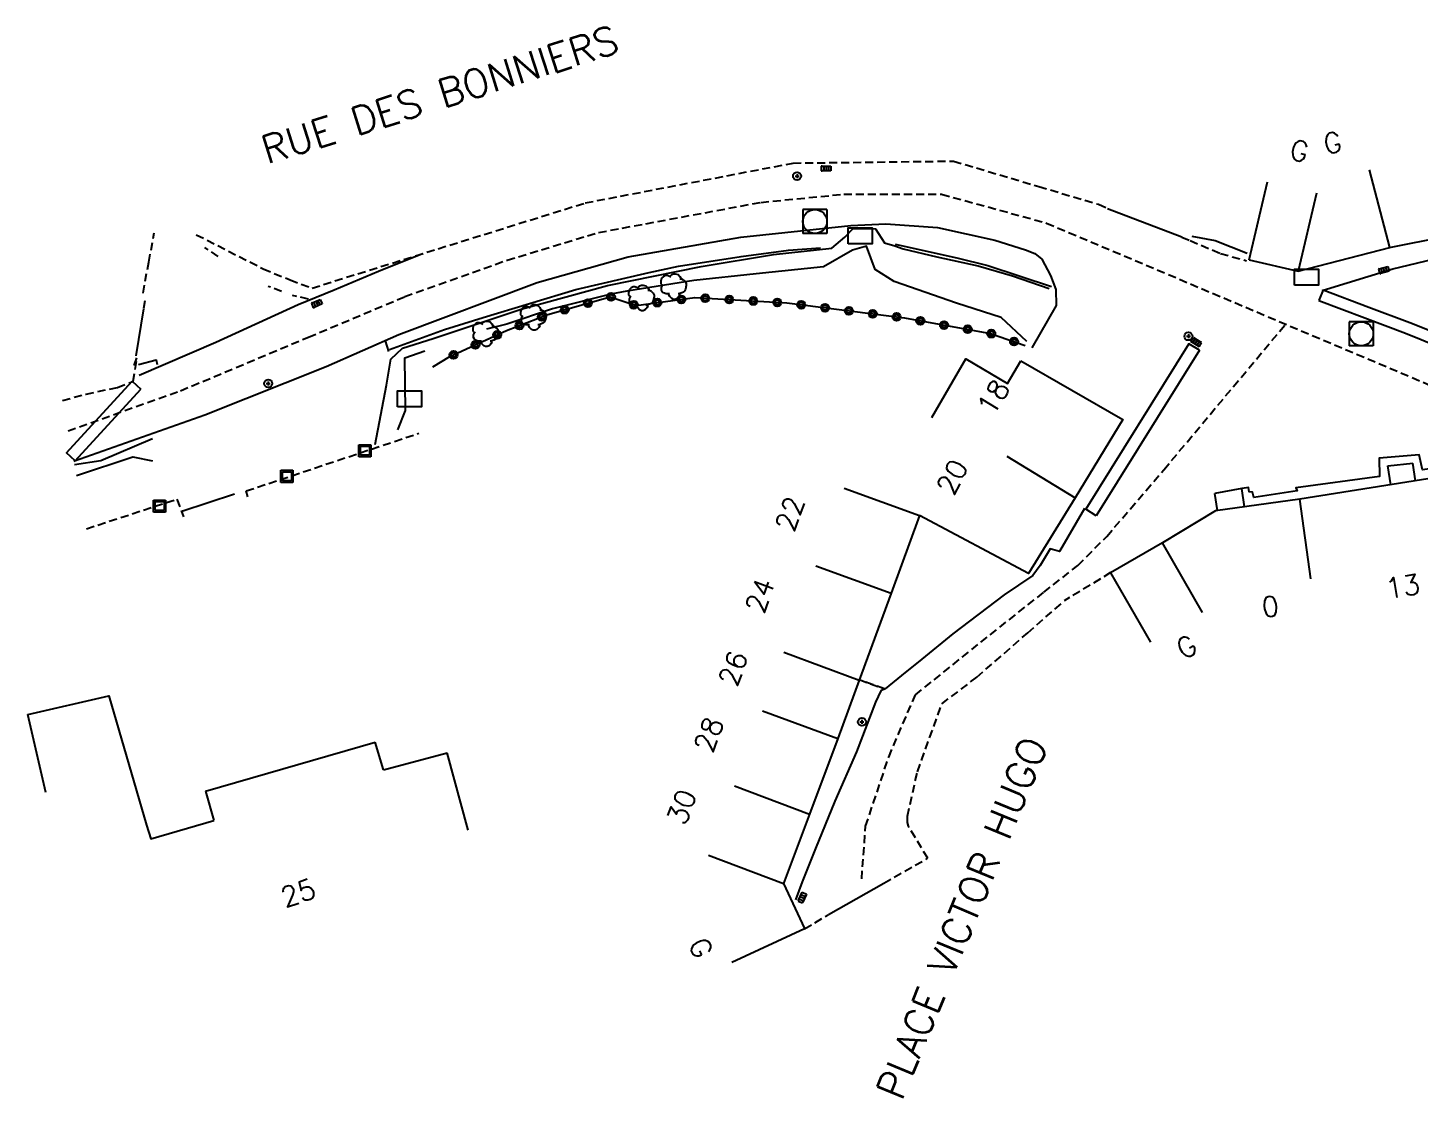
# Model space of a CAD drawing. Header units: millimetres. Extents: x 114005 to 114985, y 122399 to 123000.
# Drawn here: x 114004.9 to 114091.7, y 122460.6 to 122527.3 of the extents above; entities that cross this region are included whole.
import ezdxf
from ezdxf.enums import TextEntityAlignment as Align

# ---------------------------------------------------------------- set-up
doc = ezdxf.new("R2010")
doc.units = ezdxf.units.MM
doc.linetypes.add('DASHED', pattern=[0.75, 0.5, -0.25])
doc.layers.get('0').update_dxf_attribs({"linetype": 'CONTINUOUS'})
for name, color, linetype in [('w0001', 6, 'DASHED'), ('w0003', 5, 'CONTINUOUS'), ('w0008', 7, 'CONTINUOUS'), ('w0014', 7, 'CONTINUOUS'), ('w0017', 7, 'CONTINUOUS'), ('w0100', 7, 'CONTINUOUS'), ('w0101', 7, 'CONTINUOUS'), ('w0103', 1, 'CONTINUOUS'), ('w0106', 7, 'CONTINUOUS'), ('w0112', 1, 'DASHED'), ('w0113', 2, 'DASHED'), ('w0114', 2, 'DASHED'), ('w0132', 7, 'CONTINUOUS'), ('w0150', 7, 'CONTINUOUS'), ('w0210', 2, 'CONTINUOUS'), ('w0211', 2, 'CONTINUOUS'), ('w0214', 2, 'CONTINUOUS'), ('w0300', 7, 'CONTINUOUS'), ('w0322', 7, 'CONTINUOUS'), ('w0400', 7, 'CONTINUOUS'), ('w0420', 7, 'CONTINUOUS'), ('w0856', 7, 'CONTINUOUS'), ('w0989', 7, 'CONTINUOUS'), ('w0991', 7, 'CONTINUOUS'), ('w1102', 7, 'CONTINUOUS'), ('w1471', 7, 'CONTINUOUS')]:
    doc.layers.add(name, color=color, linetype=linetype)
doc.styles.get("Standard").update_dxf_attribs({"font": 'romans.shx', "width": 0.85})

# ---------------------------------------------------------------- blocks, each defined once
blk = doc.blocks.new('T856')
for p, q in [((-0.125, 0), (0.125, 0)), ((0, 0.125), (0, -0.125))]:
    blk.add_line(p, q)
blk.add_ellipse((0, 0), major_axis=(-0.177, 0.177), ratio=1, start_param=3.926991, end_param=10.210176)
blk = doc.blocks.new('T150')
for p, q in [((-0.375, 0.375), (0.375, 0.375)), ((-0.375, -0.375), (-0.375, 0.375)), ((-0.28125, 0.28125), (0.28125, 0.28125)), ((-0.28125, -0.28125), (-0.28125, 0.28125)), ((0.28125, 0.28125), (0.28125, -0.28125)), ((0.375, 0.375), (0.375, -0.375)), ((0.375, -0.375), (-0.375, -0.375)), ((0.28125, -0.28125), (-0.28125, -0.28125))]:
    blk.add_line(p, q)
blk = doc.blocks.new('T1471')
at = {"color": 0, "linetype": 'Continuous', "flags": 128}
blk.add_lwpolyline([(-0.75, -0.5), (-0.75, 0.5), (0.75, 0.5), (0.75, -0.5), (-0.75, -0.5)], dxfattribs=at)
blk = doc.blocks.new('T400')
for p, q in [((-0.15, 0.3), (0.15, 0.3)), ((-0.15, -0.25), (-0.15, 0.3)), ((-0.15, 0.15), (0.15, 0.15)), ((-0.15, 0), (0.15, 0)), ((0.15, 0.3), (0.15, -0.25)), ((-0.15, -0.15), (0.15, -0.15)), ((-0.15, -0.25), (-0.15, -0.3)), ((-0.15, -0.3), (0.15, -0.3)), ((0.15, -0.3), (0.15, -0.25))]:
    blk.add_line(p, q)
blk = doc.blocks.new('T420')
for p, q in [((0.75, 0.75), (-0.75, 0.75)), ((-0.75, 0.75), (-0.75, -0.75)), ((0.75, 0.75), (0.75, -0.75)), ((0.75, -0.75), (-0.75, -0.75))]:
    blk.add_line(p, q)
blk.add_ellipse((0, 0), major_axis=(-0.53, 0.53), ratio=1, start_param=3.926991, end_param=10.210176)
blk = doc.blocks.new('T300')
for p, q in [((-0.8, 0.514), (-0.857, 0.343)), ((-0.857, 0.343), (-0.857, 0.171)), ((-0.857, 0.171), (-0.743, 0.057)), ((-0.686, 0.629), (-0.8, 0.514)), ((-0.8, -0.057), (-0.743, 0.057)), ((-0.743, 0.057), (-0.686, 0.114)), ((-0.571, 0.686), (-0.686, 0.629)), ((-0.457, 0.686), (-0.571, 0.686)), ((-0.286, 0.629), (-0.457, 0.686)), ((-0.286, 0.629), (-0.171, 0.743)), ((-0.229, 0.571), (-0.286, 0.629)), ((-0.171, 0.743), (-0.057, 0.8)), ((-0.057, 0.8), (0.057, 0.8)), ((0.057, 0.8), (0.229, 0.743)), ((0.229, 0.743), (0.343, 0.629)), ((0.343, 0.629), (0.4, 0.514)), ((0.457, 0.457), (0.343, 0.457)), ((0.4, 0.514), (0.4, 0.457)), ((0.571, 0.4), (0.457, 0.457)), ((0.571, 0.4), (0.686, 0.286)), ((0.686, 0.286), (0.743, 0.171)), ((0.743, 0.057), (0.686, -0.171)), ((0.743, 0.171), (0.743, 0.057)), ((-0.8, -0.171), (-0.8, -0.057)), ((-0.8, -0.229), (-0.8, -0.171)), ((-0.743, -0.343), (-0.8, -0.229)), ((-0.686, -0.4), (-0.743, -0.343)), ((-0.514, -0.457), (-0.686, -0.4)), ((-0.4, -0.457), (-0.514, -0.457)), ((-0.4, -0.457), (-0.343, -0.457)), ((-0.343, -0.457), (-0.343, -0.4)), ((-0.343, -0.514), (-0.343, -0.457)), ((-0.286, -0.629), (-0.343, -0.514)), ((-0.171, -0.743), (-0.286, -0.629)), ((-0.057, -0.8), (-0.171, -0.743)), ((0.057, -0.8), (-0.057, -0.8)), ((0.171, -0.743), (0.057, -0.8)), ((0.229, -0.686), (0.171, -0.743)), ((0.286, -0.457), (0.229, -0.457)), ((0.286, -0.629), (0.229, -0.686)), ((0.457, -0.4), (0.286, -0.457)), ((0.343, -0.514), (0.286, -0.629)), ((0.343, -0.514), (0.343, -0.457)), ((0.571, -0.343), (0.457, -0.4)), ((0.629, -0.286), (0.571, -0.343)), ((0.686, -0.171), (0.629, -0.286))]:
    blk.add_line(p, q)
blk = doc.blocks.new('t322o')
at = {"color": 0, "linetype": 'Continuous'}
for radius in [0.25, 0.15]:
    blk.add_circle((0, 0), radius, dxfattribs=at)

msp = doc.modelspace()

# ---------------------------------------------------------------- linework, layer by layer
at = {"layer": 'w0001'}
for points in [[(114007.441, 122502.185), (114014.455, 122504.688), (114022.43, 122508.03), (114028.434, 122510.558), (114034.818, 122512.835), (114040.531, 122514.563), (114050.646, 122516.443), (114055.824, 122516.95), (114061.921, 122516.948), (114068.462, 122515.152), (114102.946, 122500.567), (114107.269, 122498.361), (114114.254, 122494.104), (114120.709, 122489.811), (114125.61, 122486.615), (114128.393, 122484.672), (114132.604, 122480.299), (114134.257, 122478.677), (114141.116, 122475.648), (114142.126, 122475.294), (114144.921, 122474.01)], [(114056.934, 122474.224), (114057.183, 122477.511), (114058.62, 122481.834), (114060.284, 122485.719), (114064.369, 122488.995), (114068.292, 122492.116), (114070.425, 122493.792), (114072.223, 122495.598), (114075.782, 122499.761), (114083.379, 122508.843)]]:
    msp.add_lwpolyline(points, dxfattribs=at)
at = {"layer": 'w0003'}
for points in [[(114085.715, 122510.982), (114085.449, 122510.324)], [(114085.715, 122510.982), (114088.569, 122509.893), (114091.126, 122508.943), (114092.116, 122508.545), (114096.067, 122506.889), (114098.219, 122505.89), (114101.052, 122504.414), (114103.756, 122503.005)], [(114085.449, 122510.324), (114088.306, 122509.234), (114090.859, 122508.285), (114091.836, 122507.893), (114095.769, 122506.243), (114097.895, 122505.256), (114100.712, 122503.789), (114103.377, 122502.399)], [(114078.001, 122507.212), (114077.342, 122507.612), (114070.909, 122497.291)], [(114078.001, 122507.212), (114071.567, 122496.891)], [(114007.888, 122500.317), (114007.344, 122500.822), (114011.434, 122505.283)], [(114011.434, 122505.283), (114011.978, 122504.778)], [(114007.888, 122500.317), (114011.978, 122504.778)], [(114071.567, 122496.891), (114070.909, 122497.291)]]:
    msp.add_lwpolyline(points, dxfattribs=at)
at = {"layer": 'w0008'}
for points in [[(114085.653, 122510.95), (114090.067, 122512.289), (114094.043, 122513.249), (114096.708, 122514), (114096.663, 122514.234), (114101.502, 122515.673), (114107.456, 122517.486), (114111.122, 122518.625), (114118.277, 122521.298), (114120.077, 122521.987), (114121.546, 122522.516), (114122.484, 122522.797), (114123.2, 122523.122)], [(114007.797, 122500.285), (114007.847, 122500.322), (114015.975, 122503.179), (114023.54, 122506.201), (114028.069, 122508.193), (114036.7, 122511.435), (114042.371, 122513.035), (114049.389, 122514.273), (114056.267, 122515.004), (114058.443, 122515.095), (114061.67, 122514.874), (114065.245, 122514.087), (114067.156, 122513.477), (114067.725, 122513.251), (114068.167, 122512.906), (114068.713, 122511.874), (114069.044, 122511.007), (114069.066, 122510.011), (114067.552, 122507.372)], [(114011.869, 122505.669), (114016.659, 122507.714), (114021.795, 122510.065), (114024.026, 122510.981), (114026.794, 122512.153), (114029.537, 122513.253)], [(114127.404, 122483.598), (114124.717, 122484.962), (114120.914, 122487.399), (114116.424, 122490.329), (114112.829, 122492.764), (114110.537, 122494.269), (114107.639, 122495.826), (114104.078, 122497.493), (114100.454, 122498.891), (114096.852, 122500.125), (114095.227, 122500.231), (114091.915, 122499.753), (114091.708, 122500.69), (114089.202, 122500.481), (114089.229, 122499.34), (114084.009, 122498.624), (114084.091, 122498.45), (114081.394, 122498.031), (114081.305, 122498.369), (114081.1, 122498.374), (114081.066, 122498.645), (114080.656, 122498.597)], [(114070.835, 122497.336), (114069.267, 122494.649), (114068.684, 122494.816), (114068.064, 122493.791), (114067.615, 122493.162), (114065.83, 122491.959), (114062.624, 122489.516), (114060.679, 122487.937), (114059.425, 122486.925), (114058.393, 122486.098), (114058.124, 122485.96), (114057.796, 122485.255), (114056.61, 122482.152), (114055.268, 122479.088), (114054.054, 122476.13), (114053.224, 122474.056), (114052.814, 122472.933)]]:
    msp.add_lwpolyline(points, dxfattribs=at)
at = {"layer": 'w0014'}
for points in [[(114027.489, 122507.267), (114030.909, 122508.511), (114033.33, 122509.267), (114039.11, 122510.997), (114043.689, 122512.071), (114045.502, 122512.453), (114049.427, 122513.065), (114052.361, 122513.45), (114054.365, 122513.606)], [(114059.025, 122513.833), (114062.868, 122512.988), (114064.809, 122512.509), (114068.774, 122511.2)], [(114027.441, 122507.142), (114027.235, 122507.799)]]:
    msp.add_lwpolyline(points, dxfattribs=at)
at = {"layer": 'w0017'}
for points in [[(114072.265, 122516.054), (114076.898, 122514.3)], [(114089.859, 122513.618), (114093.297, 122514.302)], [(114012.133, 122509.797), (114011.662, 122506.869)], [(114014.541, 122497.181), (114017.826, 122498.254)], [(114054.855, 122471.998), (114058.316, 122473.969)]]:
    msp.add_lwpolyline(points, dxfattribs=at)
at = {"layer": 'w0100'}
for points in [[(114066.857, 122506.545), (114073.227, 122502.896), (114070.252, 122498.012)], [(114095.541, 122499.581), (114095.392, 122499.603), (114095.39, 122499.694), (114084.26, 122497.914)], [(114070.252, 122498.012), (114067.342, 122493.292), (114060.534, 122496.906)], [(114084.26, 122497.914), (114078.995, 122497.188), (114075.688, 122495.194)], [(114060.534, 122496.906), (114058.773, 122492.057)], [(114058.773, 122492.057), (114056.773, 122486.638)], [(114056.773, 122486.638), (114055.447, 122482.997)], [(114055.447, 122482.997), (114053.685, 122478.278)], [(114053.685, 122478.278), (114052.065, 122473.951)]]:
    msp.add_lwpolyline(points, dxfattribs=at)
at = {"layer": 'w0101'}
for points in [[(114061.305, 122503.024), (114063.44, 122506.679), (114066.038, 122505.143), (114066.857, 122506.545)], [(114004.929, 122484.488), (114009.98, 122485.654), (114012.321, 122477.574), (114012.334, 122477.591), (114012.593, 122476.733), (114016.54, 122477.865)], [(114006.053, 122479.616), (114004.929, 122484.488)], [(114016.019, 122479.695), (114026.601, 122482.767)], [(114027.106, 122481.027), (114026.601, 122482.767)], [(114027.106, 122481.027), (114031.09, 122482.095)], [(114032.385, 122477.265), (114031.09, 122482.095)], [(114016.019, 122479.695), (114016.54, 122477.865)]]:
    msp.add_lwpolyline(points, dxfattribs=at)
at = {"layer": 'w0103'}
for points in [[(114089.868, 122513.624), (114088.615, 122518.464)], [(114081.111, 122512.861), (114082.25, 122517.73)], [(114084.163, 122512.147), (114089.868, 122513.624)], [(114081.111, 122512.861), (114084.163, 122512.147)], [(114075.688, 122495.194), (114072.462, 122493.335)], [(114072.462, 122493.335), (114074.958, 122489.003)], [(114052.065, 122473.951), (114053.374, 122471.129)], [(114048.838, 122469.026), (114053.374, 122471.129)]]:
    msp.add_lwpolyline(points, dxfattribs=at)
at = {"layer": 'w0106'}
for points in [[(114089.749, 122499.993), (114091.302, 122500.162)], [(114089.936, 122498.822), (114089.749, 122499.993)], [(114091.477, 122499.068), (114091.302, 122500.162)], [(114080.641, 122498.587), (114078.97, 122498.286)], [(114079.119, 122497.205), (114078.97, 122498.286)], [(114080.8, 122497.437), (114080.641, 122498.587)]]:
    msp.add_lwpolyline(points, dxfattribs=at)
at = {"layer": 'w0112'}
for points in [[(114015.436, 122514.425), (114019.606, 122512.3), (114021.282, 122511.601), (114022.654, 122511.095), (114039.693, 122516.407), (114052.654, 122518.893), (114062.666, 122519.015), (114067.983, 122517.428), (114071.697, 122516.319), (114072.237, 122516.094)], [(114012.114, 122510.778), (114012.471, 122512.717), (114012.819, 122514.535)], [(114016.79, 122513.065), (114015.976, 122513.618)], [(114076.901, 122514.268), (114077.422, 122514.061)], [(114020.753, 122510.871), (114019.926, 122511.202)], [(114012.154, 122509.834), (114012.265, 122510.412)], [(114022.431, 122510.408), (114021.439, 122510.63)], [(114011.699, 122506.733), (114011.511, 122506.151)], [(114018.642, 122498.076), (114018.546, 122498.433), (114029.307, 122502.032)], [(114008.586, 122496.077), (114014.227, 122497.923), (114014.632, 122496.824)], [(114072.46, 122493.341), (114069.567, 122491.574)], [(114058.315, 122473.971), (114061.053, 122475.515), (114059.857, 122477.51), (114059.786, 122477.756), (114059.785, 122478.149), (114060.41, 122480.918), (114061.937, 122485.152), (114064.119, 122486.814), (114067.291, 122489.589), (114069.484, 122491.496)], [(114053.371, 122471.107), (114054.852, 122471.996)]]:
    msp.add_lwpolyline(points, dxfattribs=at)
at = {"layer": 'w0113'}
for points in [[(114077.42, 122514.056), (114079.317, 122513.258), (114080.935, 122512.796)], [(114007.085, 122504.084), (114008.561, 122504.481), (114010.52, 122504.899), (114011.492, 122505.276), (114011.757, 122506.743)], [(114058.364, 122486.08), (114056.771, 122486.649)]]:
    msp.add_lwpolyline(points, dxfattribs=at)
at = {"layer": 'w0114'}
msp.add_lwpolyline([(114056.776, 122486.664), (114058.35, 122486.09)], dxfattribs=at)
at = {"layer": 'w0132'}
msp.add_lwpolyline([(114011.828, 122506.324), (114012.932, 122506.618), (114013.004, 122506.322)], dxfattribs=at)
at = {"layer": 'w0210'}
msp.add_lwpolyline([(114007.965, 122499.389), (114011.486, 122500.561), (114012.714, 122500.314)], dxfattribs=at)
at = {"layer": 'w0211'}
for points in [[(114067.238, 122507.759), (114065.626, 122509.256), (114062.847, 122510.162), (114058.957, 122511.511), (114057.779, 122512.25), (114057.237, 122513.708), (114056.353, 122513.458), (114054.547, 122512.419), (114050.349, 122511.99), (114046.457, 122511.575), (114042.281, 122510.908), (114041.291, 122510.72), (114037.642, 122509.793), (114034.8, 122508.845), (114033.532, 122508.539)], [(114028.013, 122502.253), (114028.485, 122503.447), (114028.442, 122506.735), (114029.692, 122507.174)]]:
    msp.add_lwpolyline(points, dxfattribs=at)
at = {"layer": 'w0214'}
for points in [[(114026.601, 122501.324), (114027.306, 122505.04), (114027.57, 122506.668), (114028.306, 122507.34), (114030.215, 122507.939), (114035.696, 122509.782), (114041.075, 122511.254), (114046.92, 122512.45), (114051.431, 122513.18), (114055.068, 122513.582), (114055.886, 122514.276), (114056.401, 122514.821), (114057.803, 122514.796), (114058.364, 122513.917), (114059.009, 122513.727), (114059.519, 122513.539), (114061.614, 122513.053), (114064.19, 122512.488), (114066.346, 122511.863), (114068.624, 122511.059)], [(114077.519, 122514.322), (114078.988, 122514.056), (114080.98, 122513.274)], [(114012.707, 122501.696), (114009.486, 122500.309), (114007.839, 122500.064)]]:
    msp.add_lwpolyline(points, dxfattribs=at)
at = {"layer": 'w0322'}
msp.add_lwpolyline([(114030.182, 122506.176), (114031.248, 122506.818), (114034.788, 122508.44), (114037.368, 122509.447), (114041.251, 122510.557), (114042.87, 122510.003), (114046.527, 122510.501), (114052.268, 122510.165), (114059.599, 122509.232), (114064.965, 122508.269), (114067.138, 122507.51)], dxfattribs=at)
at = {"layer": 'w1102'}
for points in [[(114085.302, 122517.016), (114084.163, 122512.147)], [(114065.982, 122500.614), (114070.252, 122498.012)], [(114055.835, 122498.613), (114060.534, 122496.906)], [(114084.942, 122492.961), (114084.26, 122497.914)], [(114078.184, 122490.861), (114075.688, 122495.194)], [(114054.073, 122493.764), (114058.773, 122492.057)], [(114052.082, 122488.369), (114056.773, 122486.638)], [(114050.749, 122484.709), (114055.447, 122482.997)], [(114049.001, 122480.026), (114053.685, 122478.278)], [(114047.383, 122475.704), (114052.065, 122473.951)]]:
    msp.add_lwpolyline(points, dxfattribs=at)

# ---------------------------------------------------------------- block references
at = {"layer": 'w0150'}
for p in [(114025.949, 122500.943), (114021.088, 122499.347), (114013.145, 122497.494)]:
    msp.add_blockref('T150', p, dxfattribs=at)
at = {"layer": 'w0300'}
for p in [(114045.255, 122511.191), (114043.25, 122510.483), (114036.513, 122509.259), (114033.53, 122508.239)]:
    msp.add_blockref('T300', p, dxfattribs=at)
at = {"layer": 'w0322'}
for p, rotation in [((114039.86, 122510.16), 15.95804317546599), ((114041.301, 122510.54), 341.1010511627551), ((114042.721, 122510.054), 341.1010511627551), ((114044.2, 122510.184), 7.764732530105199), ((114045.686, 122510.387), 7.764732530105199), ((114047.177, 122510.463), 356.6449014126064), ((114048.675, 122510.376), 356.6449014126064), ((114050.172, 122510.288), 356.6449014126064), ((114051.669, 122510.2), 356.6449014126064), ((114053.161, 122510.051), 352.7476066322679), ((114054.649, 122509.862), 352.7476066322679), ((114036.988, 122509.299), 21.31355346830193), ((114038.418, 122509.747), 15.95804317546599), ((114056.137, 122509.672), 352.7476066322679), ((114057.625, 122509.483), 352.7476066322679), ((114059.113, 122509.294), 352.7476066322679), ((114060.593, 122509.053), 349.8256005235641), ((114034.207, 122508.174), 24.61826520496452), ((114035.59, 122508.753), 21.31355346830193), ((114062.07, 122508.788), 349.8256005235641), ((114063.546, 122508.524), 349.8256005235641), ((114065.02, 122508.25), 340.7585983939692), ((114032.844, 122507.549), 24.61826520496452), ((114066.436, 122507.755), 340.7585983939692), ((114031.48, 122506.925), 24.61826520496452)]:
    msp.add_blockref('t322o', p, dxfattribs=dict(at, rotation=rotation))
at = {"layer": 'w0400'}
for p, rotation in [((114054.718, 122518.551), 269.8979702010702), ((114089.5, 122512.216), 285.3363880708403), ((114022.947, 122510.13), 294.2555552309544), ((114077.802, 122507.73), 57.57865461382475), ((114053.228, 122473.061), 336.0597334755465)]:
    msp.add_blockref('T400', p, dxfattribs=dict(at, rotation=rotation))
at = {"layer": 'w0420'}
for p in [(114054.02, 122515.25), (114088.095, 122508.244)]:
    msp.add_blockref('T420', p, dxfattribs=at)
at = {"layer": 'w0856'}
for p in [(114052.902, 122518.084), (114077.312, 122508.084), (114019.927, 122505.143), (114056.954, 122484.022)]:
    msp.add_blockref('T856', p, dxfattribs=at)
at = {"layer": 'w1471'}
for p in [(114056.835, 122514.352), (114084.672, 122511.77), (114028.74, 122504.18)]:
    msp.add_blockref('T1471', p, dxfattribs=at)

# ---------------------------------------------------------------- texts
at = {"layer": 'w0989'}
for s, rotation, p in [('RUE DES BONNIERS', 17.67105, (114019.577, 122519.646)), ('PLACE VICTOR HUGO', 67.61986, (114058.611, 122460.665))]:
    msp.add_text(s, height=1.75, rotation=rotation, dxfattribs=at).set_placement(p, align=Align.MIDDLE_LEFT)
at = {"layer": 'w0991'}
for s, rotation, p in [('G', 11.55672, (114086.426, 122519.541)), ('G', 348.24203, (114084.105, 122519.044)), ('18', 58.64708, (114065.683, 122503.967)), ('20', 63.24614, (114063.14, 122499.021)), ('22', 70.03252, (114053.048, 122496.8)), ('24', 69.74774, (114051.179, 122491.699)), ('13', 9.08722, (114090.781, 122491.868)), ('0', 7.84681, (114082.508, 122490.606)), ('G', 29.95159, (114077.504, 122488.161)), ('26', 69.97847, (114049.507, 122487.143)), ('28', 69.53577, (114047.981, 122483.014)), ('30', 69.4739, (114046.293, 122478.498)), ('25', 18.2069, (114021.986, 122472.764)), ('G', 294.66142, (114046.338, 122469.664))]:
    msp.add_text(s, height=1.25, rotation=rotation, dxfattribs=at).set_placement(p, align=Align.CENTER)

doc.saveas('drawing.dxf')
